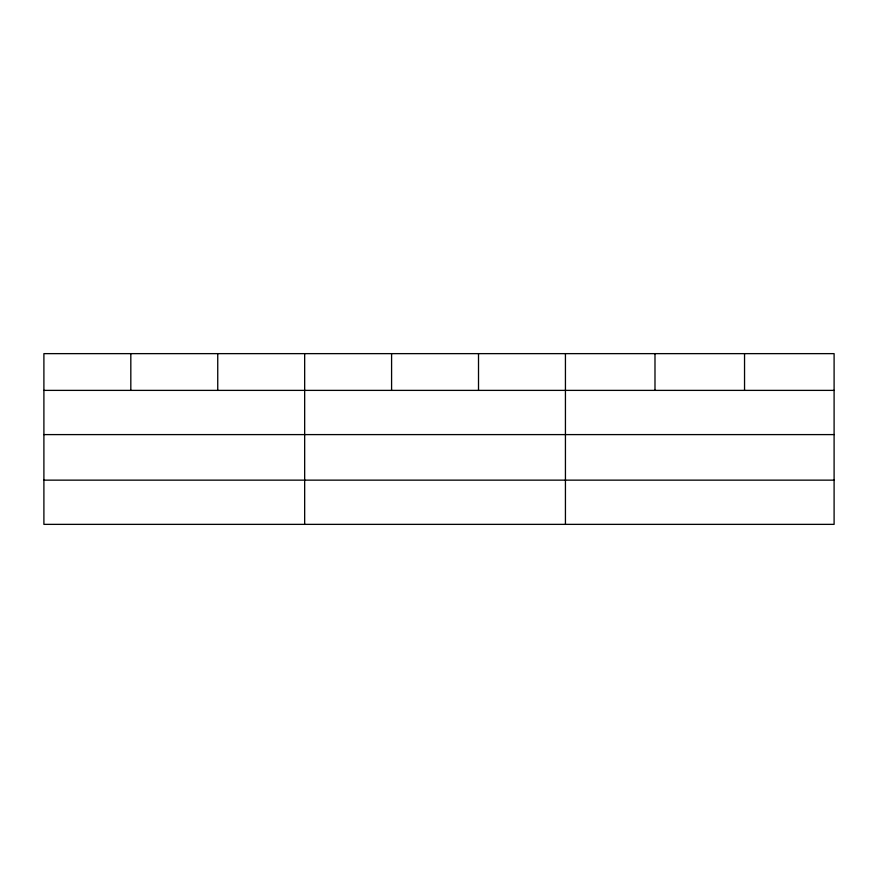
<?xml version="1.0" encoding="UTF-8"?>
<svg xmlns="http://www.w3.org/2000/svg" width="878" height="878" viewBox="0 0 878 878"><rect width="100%" height="100%" fill="white"/><g stroke="black" fill="none" stroke-linecap="round" stroke-linejoin="round"><path stroke-width="1.32" d="M834.1 434.599L834.1 353.636L43.9 353.636L43.9 524.364L834.1 524.364L834.1 434.599L43.9 434.599M43.9 390.381L834.1 390.381M43.9 480.145L834.1 480.145M744.544 353.636L744.544 390.381M654.988 353.636L654.988 390.381M565.432 353.636L565.432 524.364M478.51 353.636L478.51 390.381M391.588 353.636L391.588 390.381M304.666 353.636L304.666 524.364M217.744 353.636L217.744 390.381M130.822 353.636L130.822 390.381"/></g></svg>
